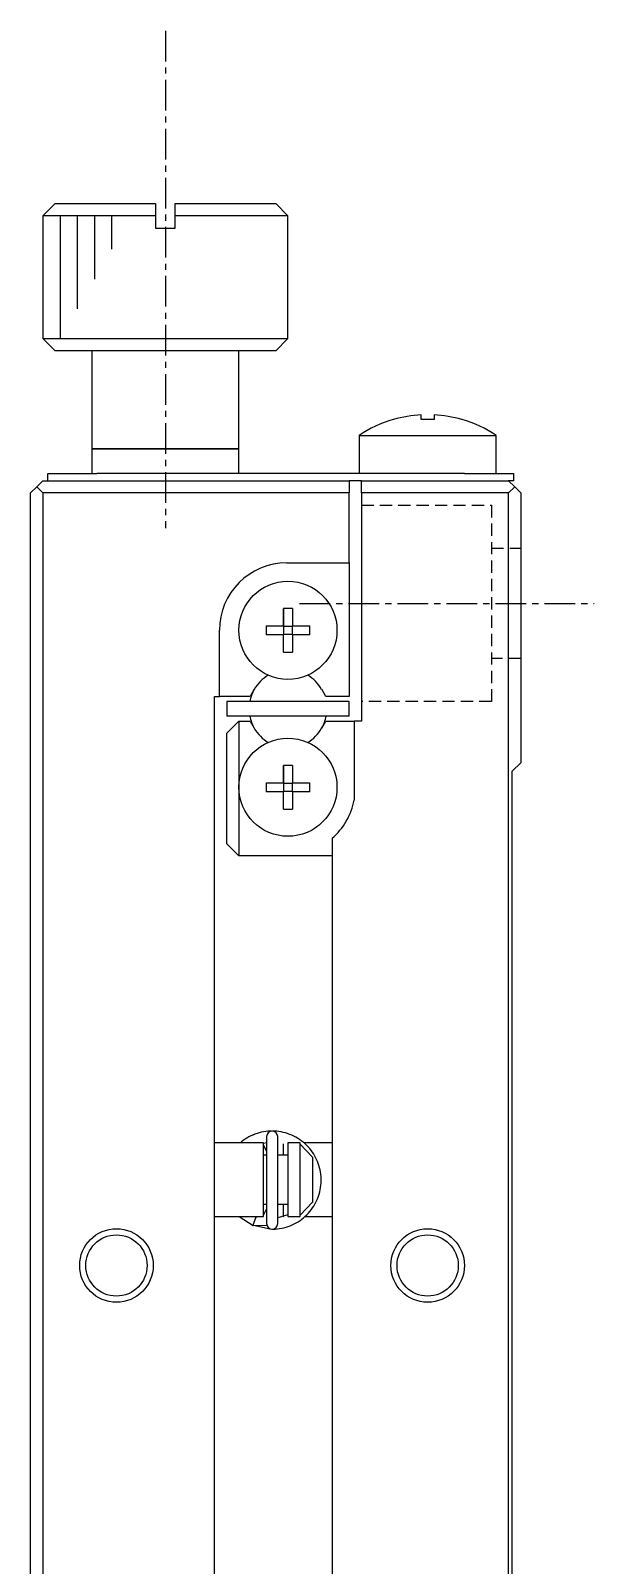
# Model space of a CAD drawing. Extents: x 587 to 873, y 180 to 423.
# Drawn here: x 850.2 to 873.2, y 360.7 to 423.3 of the extents above; entities that cross this region are included whole.
import ezdxf

# ---------------------------------------------------------------- set-up
doc = ezdxf.new("R2010")
doc.units = 0
doc.linetypes.add('CENTER', pattern=[2, 1.25, -0.25, 0.25, -0.25])
doc.linetypes.add('DASHED', pattern=[0.75, 0.5, -0.25])
doc.layers.get('0').update_dxf_attribs({"linetype": 'CONTINUOUS'})
doc.layers.add('CENTER', color=1, linetype='CENTER')

msp = doc.modelspace()

# ---------------------------------------------------------------- linework, layer by layer
at = {"color": 7, "linetype": 'CONTINUOUS'}
for p, q in [((851.21, 416.259), (850.71, 415.759)), ((851.21, 416.259), (855.31, 416.259)), ((855.31, 416.259), (855.31, 415.759)), ((856.11, 415.759), (856.11, 416.259)), ((856.11, 416.259), (860.21, 416.259)), ((860.71, 415.759), (860.21, 416.259)), ((850.71, 415.759), (850.71, 410.759)), ((855.31, 415.759), (850.71, 415.759)), ((855.31, 415.759), (855.31, 415.259)), ((856.11, 415.259), (856.11, 415.759)), ((860.71, 415.759), (856.11, 415.759)), ((860.71, 410.759), (860.71, 415.759)), ((855.31, 415.259), (856.11, 415.259)), ((850.71, 410.759), (851.21, 410.259)), ((850.71, 410.759), (855.71, 410.759)), ((855.71, 410.759), (860.71, 410.759)), ((860.21, 410.259), (860.71, 410.759)), ((855.71, 410.259), (851.21, 410.259)), ((852.71, 410.259), (852.71, 406.259)), ((860.21, 410.259), (855.71, 410.259)), ((858.71, 406.259), (858.71, 410.259)), ((865.011, 407.452), (865.008, 407.458)), ((866.15, 407.452), (866.15, 407.646)), ((866.67, 407.646), (866.67, 407.452)), ((867.813, 407.458), (867.81, 407.452)), ((863.61, 406.802), (863.61, 405.259)), ((863.61, 406.802), (869.21, 406.802)), ((869.21, 405.259), (869.21, 406.802)), ((852.71, 406.259), (852.71, 405.259)), ((855.71, 406.259), (852.71, 406.259)), ((852.71, 406.259), (855.71, 406.259)), ((858.71, 406.259), (855.71, 406.259)), ((855.71, 406.259), (858.71, 406.259)), ((858.71, 405.259), (858.71, 406.259)), ((850.46, 404.709), (850.71, 404.959)), ((850.71, 404.959), (863.21, 404.959)), ((850.91, 405.259), (852.91, 405.259)), ((850.91, 404.959), (850.91, 405.259)), ((865.16, 405.259), (852.91, 405.259)), ((863.21, 404.959), (863.21, 404.459)), ((863.71, 404.959), (863.21, 404.959)), ((863.71, 404.459), (863.71, 404.959)), ((863.71, 404.959), (869.71, 404.959)), ((867.66, 405.259), (865.16, 405.259)), ((867.91, 405.259), (867.66, 405.259)), ((867.91, 405.259), (869.91, 405.259)), ((869.96, 404.709), (869.71, 404.959)), ((869.91, 404.959), (869.71, 404.959)), ((869.91, 405.259), (869.91, 404.959)), ((850.21, 404.459), (850.46, 404.709)), ((850.21, 325.459), (850.21, 404.459)), ((850.71, 404.459), (850.46, 404.709)), ((863.21, 404.459), (850.71, 404.459)), ((850.71, 404.459), (850.71, 325.459)), ((863.21, 401.609), (863.21, 404.459)), ((869.71, 404.459), (863.71, 404.459)), ((863.71, 404.459), (863.71, 395.159)), ((869.96, 404.709), (869.71, 404.459)), ((869.71, 325.459), (869.71, 404.459)), ((870.21, 404.459), (869.96, 404.709)), ((870.21, 404.459), (870.21, 393.459)), ((860.66, 401.609), (863.21, 401.609)), ((863.21, 401.609), (863.21, 396.159)), ((860.53, 399.745), (860.53, 399.039)), ((860.53, 399.039), (860.53, 399.745)), ((860.89, 399.745), (860.89, 399.039)), ((857.91, 396.159), (857.91, 398.859)), ((859.824, 399.039), (860.53, 399.039)), ((860.53, 398.679), (859.824, 398.679)), ((860.541, 399.029), (860.53, 399.039)), ((860.541, 398.689), (860.53, 398.679)), ((860.53, 397.973), (860.53, 398.679)), ((860.53, 397.973), (860.53, 398.679)), ((860.541, 398.689), (860.541, 399.029)), ((860.541, 399.029), (860.88, 399.029)), ((860.88, 398.689), (860.541, 398.689)), ((860.88, 399.029), (860.89, 399.039)), ((860.88, 399.029), (860.88, 398.689)), ((860.88, 398.689), (860.89, 398.679)), ((860.89, 399.039), (861.597, 399.039)), ((861.597, 398.679), (860.89, 398.679)), ((860.89, 398.679), (860.89, 397.973)), ((857.71, 333.759), (857.71, 396.159)), ((857.71, 396.159), (857.91, 396.159)), ((859.166, 396.159), (857.91, 396.159)), ((859.336, 396.453), (859.166, 396.159)), ((862.255, 396.159), (862.085, 396.453)), ((863.21, 396.159), (862.255, 396.159)), ((858.21, 395.959), (858.21, 395.359)), ((859.152, 395.959), (858.21, 395.959)), ((863.21, 395.959), (858.21, 395.959)), ((859.152, 395.959), (859.06, 395.959)), ((859.152, 395.959), (859.06, 395.959)), ((859.152, 395.959), (859.06, 395.959)), ((859.152, 395.959), (859.06, 395.959)), ((859.152, 395.959), (859.06, 395.959)), ((859.152, 395.959), (859.06, 395.959)), ((859.152, 395.959), (859.06, 395.959)), ((859.152, 395.959), (859.06, 395.959)), ((859.152, 395.959), (859.06, 395.959)), ((859.152, 395.959), (859.06, 395.959)), ((859.152, 395.959), (859.06, 395.959)), ((859.152, 395.959), (859.06, 395.959)), ((859.152, 395.959), (859.06, 395.959)), ((859.152, 395.959), (859.06, 395.959)), ((859.152, 395.959), (859.06, 395.959)), ((862.36, 395.959), (859.06, 395.959)), ((859.152, 395.959), (859.06, 395.959)), ((859.152, 395.959), (859.06, 395.959)), ((859.152, 395.959), (859.06, 395.959)), ((859.152, 395.959), (859.06, 395.959)), ((859.152, 395.959), (859.06, 395.959)), ((859.152, 395.959), (859.06, 395.959)), ((859.152, 395.959), (859.06, 395.959)), ((859.152, 395.959), (859.06, 395.959)), ((859.152, 395.959), (859.06, 395.959)), ((859.152, 395.959), (859.06, 395.959)), ((859.152, 395.959), (859.06, 395.959)), ((859.152, 395.959), (859.06, 395.959)), ((859.152, 395.959), (859.06, 395.959)), ((859.152, 395.959), (859.06, 395.959)), ((859.152, 395.959), (859.06, 395.959)), ((859.152, 395.959), (859.06, 395.959)), ((862.36, 395.959), (862.269, 395.959)), ((862.36, 395.959), (862.269, 395.959)), ((862.36, 395.959), (862.269, 395.959)), ((862.36, 395.959), (862.269, 395.959)), ((862.36, 395.959), (862.269, 395.959)), ((862.36, 395.959), (862.269, 395.959)), ((862.36, 395.959), (862.269, 395.959)), ((862.36, 395.959), (862.269, 395.959)), ((862.36, 395.959), (862.269, 395.959)), ((862.36, 395.959), (862.269, 395.959)), ((862.36, 395.959), (862.269, 395.959)), ((862.36, 395.959), (862.269, 395.959)), ((862.36, 395.959), (862.269, 395.959)), ((863.21, 395.959), (862.269, 395.959)), ((862.36, 395.959), (862.269, 395.959)), ((862.36, 395.959), (862.269, 395.959)), ((862.36, 395.959), (862.269, 395.959)), ((862.36, 395.959), (862.269, 395.959)), ((862.36, 395.959), (862.269, 395.959)), ((862.36, 395.959), (862.269, 395.959)), ((862.36, 395.959), (862.269, 395.959)), ((862.36, 395.959), (862.269, 395.959)), ((862.36, 395.959), (862.269, 395.959)), ((862.36, 395.959), (862.269, 395.959)), ((862.36, 395.959), (862.269, 395.959)), ((862.36, 395.959), (862.269, 395.959)), ((862.36, 395.959), (862.269, 395.959)), ((863.21, 395.359), (863.21, 395.959)), ((863.21, 395.359), (858.21, 395.359)), ((858.21, 394.659), (858.71, 395.159)), ((858.71, 395.159), (859.166, 395.159)), ((858.71, 395.159), (858.71, 392.459)), ((859.166, 395.159), (859.336, 394.865)), ((862.085, 394.865), (862.255, 395.159)), ((862.255, 395.159), (863.41, 395.159)), ((863.41, 395.159), (863.41, 391.937)), ((863.71, 395.159), (863.41, 395.159)), ((858.21, 390.159), (858.21, 394.659)), ((860.53, 393.345), (860.53, 392.639)), ((860.53, 392.639), (860.53, 393.345)), ((860.89, 393.345), (860.89, 392.639)), ((869.86, 393.109), (870.21, 393.459)), ((869.86, 336.809), (869.86, 393.109)), ((858.71, 392.459), (858.71, 389.659)), ((859.824, 392.639), (860.53, 392.639)), ((860.541, 392.629), (860.53, 392.639)), ((860.541, 392.289), (860.541, 392.629)), ((860.541, 392.629), (860.88, 392.629)), ((860.88, 392.629), (860.89, 392.639)), ((860.88, 392.629), (860.88, 392.289)), ((860.89, 392.639), (861.597, 392.639)), ((860.53, 392.279), (859.824, 392.279)), ((860.541, 392.289), (860.53, 392.279)), ((860.53, 391.573), (860.53, 392.279)), ((860.53, 391.573), (860.53, 392.279)), ((860.88, 392.289), (860.541, 392.289)), ((860.88, 392.289), (860.89, 392.279)), ((861.597, 392.279), (860.89, 392.279)), ((860.89, 392.279), (860.89, 391.573)), ((858.71, 389.659), (858.21, 390.159)), ((862.51, 390.38), (862.51, 339.538)), ((862.51, 389.659), (858.71, 389.659)), ((859.71, 377.959), (857.71, 377.959)), ((859.293, 378.284), (859.263, 378.271)), ((859.34, 378.303), (859.293, 378.285)), ((859.297, 378.285), (859.295, 378.285)), ((859.295, 378.285), (859.295, 378.284)), ((859.342, 378.303), (859.34, 378.303)), ((859.343, 378.304), (859.342, 378.303)), ((859.345, 378.304), (859.343, 378.304)), ((859.346, 378.304), (859.345, 378.304)), ((859.347, 378.305), (859.346, 378.304)), ((859.348, 378.305), (859.347, 378.305)), ((859.351, 378.306), (859.348, 378.305)), ((859.352, 378.306), (859.351, 378.306)), ((859.71, 377.95), (859.84, 377.974)), ((859.71, 374.959), (859.71, 377.959)), ((859.84, 378.215), (859.84, 374.665)), ((860.29, 374.665), (860.29, 378.215)), ((861.21, 377.959), (860.71, 377.959)), ((860.71, 377.959), (860.71, 374.959)), ((861.21, 377.905), (861.21, 377.959)), ((862.51, 377.959), (861.364, 377.959)), ((859.71, 377.85), (859.84, 377.615)), ((859.84, 377.459), (859.71, 377.459)), ((860.71, 377.459), (860.29, 377.459)), ((860.51, 377.925), (860.51, 377.459)), ((861.21, 377.905), (861.71, 377.376)), ((861.21, 375.013), (861.21, 377.905)), ((861.71, 377.376), (861.71, 375.543)), ((859.71, 375.459), (859.84, 375.459)), ((860.29, 375.459), (860.71, 375.459)), ((860.51, 375.459), (860.51, 374.959)), ((861.71, 375.543), (861.21, 375.013)), ((857.71, 374.959), (859.71, 374.959)), ((858.722, 374.959), (859.294, 374.596)), ((859.285, 374.599), (859.413, 374.959)), ((859.84, 375.264), (859.71, 375.03)), ((860.71, 375.03), (860.29, 374.905)), ((860.51, 374.959), (860.525, 374.959)), ((860.71, 374.959), (861.21, 374.959)), ((861.21, 374.959), (861.21, 375.013)), ((861.408, 374.959), (862.51, 374.959)), ((859.251, 374.614), (860.036, 374.441)), ((859.293, 374.595), (859.851, 374.597))]:
    msp.add_line(p, q, dxfattribs=at)
at = {"color": 3, "linetype": 'CONTINUOUS'}
for p, q in [((851.41, 415.759), (851.41, 410.759)), ((852.11, 415.759), (852.11, 411.972)), ((852.81, 415.759), (852.81, 413.184)), ((853.51, 415.759), (853.51, 414.396))]:
    msp.add_line(p, q, dxfattribs=at)
at = {"color": 3, "linetype": 'DASHED'}
for p, q in [((863.71, 403.959), (869.01, 403.959)), ((869.01, 403.959), (869.01, 395.959)), ((869.01, 402.209), (870.21, 402.209)), ((870.21, 397.709), (869.01, 397.709)), ((869.01, 395.959), (863.71, 395.959))]:
    msp.add_line(p, q, dxfattribs=at)
at = {"color": 7, "linetype": 'CONTINUOUS'}
for points in [[(860.036, 378.438), (859.98, 378.437), (859.89, 378.431), (859.8, 378.421), (859.711, 378.407), (859.622, 378.389), (859.535, 378.367), (859.448, 378.341), (859.363, 378.311), (859.279, 378.277), (859.197, 378.24), (859.116, 378.199), (859.037, 378.154), (858.961, 378.106), (858.887, 378.054), (858.815, 377.999), (858.766, 377.959)], [(860.091, 374.441), (860.098, 374.441), (860.189, 374.445), (860.279, 374.452), (860.368, 374.464), (860.457, 374.48), (860.546, 374.5), (860.633, 374.523), (860.719, 374.551), (860.804, 374.583), (860.887, 374.618), (860.969, 374.657), (861.048, 374.7), (861.126, 374.746), (861.202, 374.795), (861.275, 374.849), (861.346, 374.905), (861.414, 374.964), (861.479, 375.027), (861.541, 375.093), (861.601, 375.161), (861.657, 375.232), (861.71, 375.305), (861.76, 375.38), (861.806, 375.458), (861.849, 375.538), (861.888, 375.619), (861.923, 375.702), (861.954, 375.787), (861.982, 375.873), (862.005, 375.961), (862.025, 376.049), (862.041, 376.138), (862.052, 376.228), (862.06, 376.318), (862.063, 376.408), (862.063, 376.499), (862.058, 376.589), (862.05, 376.679), (862.037, 376.768), (862.02, 376.857), (861.999, 376.945), (861.974, 377.032), (861.945, 377.118), (861.912, 377.202), (861.876, 377.285), (861.836, 377.366), (861.792, 377.445), (861.745, 377.522), (861.695, 377.597), (861.641, 377.67), (861.583, 377.74), (861.523, 377.807), (861.459, 377.872), (861.393, 377.933), (861.324, 377.992), (861.253, 378.047), (861.179, 378.099), (861.103, 378.148), (861.024, 378.193), (860.944, 378.235), (860.862, 378.273), (860.778, 378.307), (860.693, 378.337), (860.607, 378.364), (860.519, 378.386), (860.431, 378.405), (860.341, 378.419), (860.251, 378.43), (860.161, 378.436), (860.093, 378.438)]]:
    msp.add_lwpolyline(points, dxfattribs=at)
for points in [[(866.67, 407.452, 0), (866.666, 407.452, 0), (866.662, 407.453, 0), (866.658, 407.453, 0), (866.654, 407.453, 0), (866.65, 407.453, 0), (866.646, 407.453, 0), (866.642, 407.454, 0), (866.638, 407.454, 0), (866.634, 407.454, 0), (866.63, 407.454, 0), (866.626, 407.454, 0), (866.622, 407.454, 0), (866.618, 407.455, 0), (866.614, 407.455, 0), (866.61, 407.455, 0), (866.605, 407.455, 0), (866.601, 407.455, 0), (866.597, 407.455, 0), (866.593, 407.455, 0), (866.589, 407.456, 0), (866.585, 407.456, 0), (866.581, 407.456, 0), (866.577, 407.456, 0), (866.573, 407.456, 0), (866.569, 407.456, 0), (866.565, 407.456, 0), (866.561, 407.456, 0), (866.557, 407.457, 0), (866.553, 407.457, 0), (866.549, 407.457, 0), (866.545, 407.457, 0), (866.54, 407.457, 0), (866.536, 407.457, 0), (866.532, 407.457, 0), (866.528, 407.457, 0), (866.524, 407.457, 0), (866.52, 407.457, 0), (866.516, 407.457, 0), (866.512, 407.458, 0), (866.508, 407.458, 0), (866.504, 407.458, 0), (866.5, 407.458, 0), (866.496, 407.458, 0), (866.492, 407.458, 0), (866.488, 407.458, 0), (866.484, 407.458, 0), (866.48, 407.458, 0), (866.475, 407.458, 0), (866.471, 407.458, 0), (866.467, 407.458, 0), (866.463, 407.458, 0), (866.459, 407.458, 0), (866.455, 407.458, 0), (866.451, 407.458, 0), (866.447, 407.458, 0), (866.443, 407.458, 0), (866.439, 407.458, 0), (866.435, 407.458, 0), (866.431, 407.458, 0), (866.427, 407.458, 0), (866.423, 407.458, 0), (866.419, 407.458, 0), (866.414, 407.458, 0), (866.41, 407.458, 0), (866.406, 407.458, 0), (866.402, 407.458, 0), (866.398, 407.458, 0), (866.394, 407.458, 0), (866.39, 407.458, 0), (866.386, 407.458, 0), (866.382, 407.458, 0), (866.378, 407.458, 0), (866.374, 407.458, 0), (866.37, 407.458, 0), (866.366, 407.458, 0), (866.362, 407.458, 0), (866.358, 407.458, 0), (866.354, 407.458, 0), (866.349, 407.458, 0), (866.345, 407.458, 0), (866.341, 407.458, 0), (866.337, 407.458, 0), (866.333, 407.458, 0), (866.329, 407.458, 0), (866.325, 407.458, 0), (866.321, 407.458, 0), (866.317, 407.458, 0), (866.313, 407.458, 0), (866.309, 407.458, 0), (866.305, 407.457, 0), (866.301, 407.457, 0), (866.297, 407.457, 0), (866.293, 407.457, 0), (866.289, 407.457, 0), (866.284, 407.457, 0), (866.28, 407.457, 0), (866.276, 407.457, 0), (866.272, 407.457, 0), (866.268, 407.457, 0), (866.264, 407.457, 0), (866.26, 407.456, 0), (866.256, 407.456, 0), (866.252, 407.456, 0), (866.248, 407.456, 0), (866.244, 407.456, 0), (866.24, 407.456, 0), (866.236, 407.456, 0), (866.232, 407.456, 0), (866.228, 407.455, 0), (866.224, 407.455, 0), (866.219, 407.455, 0), (866.215, 407.455, 0), (866.211, 407.455, 0), (866.207, 407.455, 0), (866.203, 407.455, 0), (866.199, 407.454, 0), (866.195, 407.454, 0), (866.191, 407.454, 0), (866.187, 407.454, 0), (866.183, 407.454, 0), (866.179, 407.454, 0), (866.175, 407.453, 0), (866.171, 407.453, 0), (866.167, 407.453, 0), (866.163, 407.453, 0), (866.159, 407.453, 0), (866.154, 407.452, 0), (866.15, 407.452, 0)], [(860.89, 399.745, 0), (860.888, 399.746, 0), (860.885, 399.746, 0), (860.882, 399.746, 0), (860.879, 399.746, 0), (860.876, 399.746, 0), (860.874, 399.746, 0), (860.871, 399.746, 0), (860.868, 399.746, 0), (860.865, 399.746, 0), (860.862, 399.746, 0), (860.86, 399.746, 0), (860.857, 399.746, 0), (860.854, 399.746, 0), (860.851, 399.746, 0), (860.848, 399.746, 0), (860.845, 399.746, 0), (860.843, 399.746, 0), (860.84, 399.747, 0), (860.837, 399.747, 0), (860.834, 399.747, 0), (860.831, 399.747, 0), (860.829, 399.747, 0), (860.826, 399.747, 0), (860.823, 399.747, 0), (860.82, 399.747, 0), (860.817, 399.747, 0), (860.815, 399.747, 0), (860.812, 399.747, 0), (860.809, 399.747, 0), (860.806, 399.747, 0), (860.803, 399.747, 0), (860.8, 399.747, 0), (860.798, 399.747, 0), (860.795, 399.747, 0), (860.792, 399.747, 0), (860.789, 399.747, 0), (860.786, 399.747, 0), (860.784, 399.747, 0), (860.781, 399.747, 0), (860.778, 399.747, 0), (860.775, 399.747, 0), (860.772, 399.747, 0), (860.77, 399.747, 0), (860.767, 399.747, 0), (860.764, 399.747, 0), (860.761, 399.748, 0), (860.758, 399.748, 0), (860.755, 399.748, 0), (860.753, 399.748, 0), (860.75, 399.748, 0), (860.747, 399.748, 0), (860.744, 399.748, 0), (860.741, 399.748, 0), (860.739, 399.748, 0), (860.736, 399.748, 0), (860.733, 399.748, 0), (860.73, 399.748, 0), (860.727, 399.748, 0), (860.724, 399.748, 0), (860.722, 399.748, 0), (860.719, 399.748, 0), (860.716, 399.748, 0), (860.713, 399.748, 0), (860.71, 399.748, 0), (860.708, 399.748, 0), (860.705, 399.748, 0), (860.702, 399.748, 0), (860.699, 399.748, 0), (860.696, 399.748, 0), (860.694, 399.748, 0), (860.691, 399.748, 0), (860.688, 399.748, 0), (860.685, 399.748, 0), (860.682, 399.748, 0), (860.679, 399.748, 0), (860.677, 399.748, 0), (860.674, 399.748, 0), (860.671, 399.748, 0), (860.668, 399.748, 0), (860.665, 399.748, 0), (860.663, 399.748, 0), (860.66, 399.748, 0), (860.657, 399.747, 0), (860.654, 399.747, 0), (860.651, 399.747, 0), (860.649, 399.747, 0), (860.646, 399.747, 0), (860.643, 399.747, 0), (860.64, 399.747, 0), (860.637, 399.747, 0), (860.634, 399.747, 0), (860.632, 399.747, 0), (860.629, 399.747, 0), (860.626, 399.747, 0), (860.623, 399.747, 0), (860.62, 399.747, 0), (860.618, 399.747, 0), (860.615, 399.747, 0), (860.612, 399.747, 0), (860.609, 399.747, 0), (860.606, 399.747, 0), (860.604, 399.747, 0), (860.601, 399.747, 0), (860.598, 399.747, 0), (860.595, 399.747, 0), (860.592, 399.747, 0), (860.589, 399.747, 0), (860.587, 399.747, 0), (860.584, 399.747, 0), (860.581, 399.747, 0), (860.578, 399.746, 0), (860.575, 399.746, 0), (860.573, 399.746, 0), (860.57, 399.746, 0), (860.567, 399.746, 0), (860.564, 399.746, 0), (860.561, 399.746, 0), (860.559, 399.746, 0), (860.556, 399.746, 0), (860.553, 399.746, 0), (860.55, 399.746, 0), (860.547, 399.746, 0), (860.544, 399.746, 0), (860.542, 399.746, 0), (860.539, 399.746, 0), (860.536, 399.746, 0), (860.533, 399.746, 0), (860.53, 399.745, 0)], [(859.824, 399.039, 0), (859.824, 399.036, 0), (859.824, 399.033, 0), (859.824, 399.031, 0), (859.824, 399.028, 0), (859.824, 399.025, 0), (859.824, 399.022, 0), (859.824, 399.019, 0), (859.824, 399.017, 0), (859.823, 399.014, 0), (859.823, 399.011, 0), (859.823, 399.008, 0), (859.823, 399.005, 0), (859.823, 399.003, 0), (859.823, 399, 0), (859.823, 398.997, 0), (859.823, 398.994, 0), (859.823, 398.991, 0), (859.823, 398.988, 0), (859.823, 398.986, 0), (859.823, 398.983, 0), (859.823, 398.98, 0), (859.823, 398.977, 0), (859.823, 398.974, 0), (859.823, 398.972, 0), (859.823, 398.969, 0), (859.823, 398.966, 0), (859.823, 398.963, 0), (859.823, 398.96, 0), (859.822, 398.958, 0), (859.822, 398.955, 0), (859.822, 398.952, 0), (859.822, 398.949, 0), (859.822, 398.946, 0), (859.822, 398.943, 0), (859.822, 398.941, 0), (859.822, 398.938, 0), (859.822, 398.935, 0), (859.822, 398.932, 0), (859.822, 398.929, 0), (859.822, 398.927, 0), (859.822, 398.924, 0), (859.822, 398.921, 0), (859.822, 398.918, 0), (859.822, 398.915, 0), (859.822, 398.913, 0), (859.822, 398.91, 0), (859.822, 398.907, 0), (859.822, 398.904, 0), (859.822, 398.901, 0), (859.822, 398.898, 0), (859.822, 398.896, 0), (859.822, 398.893, 0), (859.822, 398.89, 0), (859.822, 398.887, 0), (859.822, 398.884, 0), (859.822, 398.882, 0), (859.822, 398.879, 0), (859.822, 398.876, 0), (859.822, 398.873, 0), (859.822, 398.87, 0), (859.822, 398.868, 0), (859.822, 398.865, 0), (859.822, 398.862, 0), (859.822, 398.859, 0), (859.822, 398.856, 0), (859.822, 398.853, 0), (859.822, 398.851, 0), (859.822, 398.848, 0), (859.822, 398.845, 0), (859.822, 398.842, 0), (859.822, 398.839, 0), (859.822, 398.837, 0), (859.822, 398.834, 0), (859.822, 398.831, 0), (859.822, 398.828, 0), (859.822, 398.825, 0), (859.822, 398.822, 0), (859.822, 398.82, 0), (859.822, 398.817, 0), (859.822, 398.814, 0), (859.822, 398.811, 0), (859.822, 398.808, 0), (859.822, 398.806, 0), (859.822, 398.803, 0), (859.822, 398.8, 0), (859.822, 398.797, 0), (859.822, 398.794, 0), (859.822, 398.792, 0), (859.822, 398.789, 0), (859.822, 398.786, 0), (859.822, 398.783, 0), (859.822, 398.78, 0), (859.822, 398.777, 0), (859.822, 398.775, 0), (859.822, 398.772, 0), (859.822, 398.769, 0), (859.822, 398.766, 0), (859.822, 398.763, 0), (859.822, 398.761, 0), (859.823, 398.758, 0), (859.823, 398.755, 0), (859.823, 398.752, 0), (859.823, 398.749, 0), (859.823, 398.747, 0), (859.823, 398.744, 0), (859.823, 398.741, 0), (859.823, 398.738, 0), (859.823, 398.735, 0), (859.823, 398.732, 0), (859.823, 398.73, 0), (859.823, 398.727, 0), (859.823, 398.724, 0), (859.823, 398.721, 0), (859.823, 398.718, 0), (859.823, 398.716, 0), (859.823, 398.713, 0), (859.823, 398.71, 0), (859.823, 398.707, 0), (859.823, 398.704, 0), (859.824, 398.702, 0), (859.824, 398.699, 0), (859.824, 398.696, 0), (859.824, 398.693, 0), (859.824, 398.69, 0), (859.824, 398.688, 0), (859.824, 398.685, 0), (859.824, 398.682, 0), (859.824, 398.679, 0)], [(861.597, 398.679, 0), (861.597, 398.682, 0), (861.597, 398.685, 0), (861.597, 398.688, 0), (861.597, 398.69, 0), (861.597, 398.693, 0), (861.597, 398.696, 0), (861.597, 398.699, 0), (861.597, 398.702, 0), (861.597, 398.704, 0), (861.597, 398.707, 0), (861.597, 398.71, 0), (861.598, 398.713, 0), (861.598, 398.716, 0), (861.598, 398.718, 0), (861.598, 398.721, 0), (861.598, 398.724, 0), (861.598, 398.727, 0), (861.598, 398.73, 0), (861.598, 398.732, 0), (861.598, 398.735, 0), (861.598, 398.738, 0), (861.598, 398.741, 0), (861.598, 398.744, 0), (861.598, 398.747, 0), (861.598, 398.749, 0), (861.598, 398.752, 0), (861.598, 398.755, 0), (861.598, 398.758, 0), (861.598, 398.761, 0), (861.598, 398.763, 0), (861.598, 398.766, 0), (861.598, 398.769, 0), (861.599, 398.772, 0), (861.599, 398.775, 0), (861.599, 398.777, 0), (861.599, 398.78, 0), (861.599, 398.783, 0), (861.599, 398.786, 0), (861.599, 398.789, 0), (861.599, 398.792, 0), (861.599, 398.794, 0), (861.599, 398.797, 0), (861.599, 398.8, 0), (861.599, 398.803, 0), (861.599, 398.806, 0), (861.599, 398.808, 0), (861.599, 398.811, 0), (861.599, 398.814, 0), (861.599, 398.817, 0), (861.599, 398.82, 0), (861.599, 398.822, 0), (861.599, 398.825, 0), (861.599, 398.828, 0), (861.599, 398.831, 0), (861.599, 398.834, 0), (861.599, 398.837, 0), (861.599, 398.839, 0), (861.599, 398.842, 0), (861.599, 398.845, 0), (861.599, 398.848, 0), (861.599, 398.851, 0), (861.599, 398.853, 0), (861.599, 398.856, 0), (861.599, 398.859, 0), (861.599, 398.862, 0), (861.599, 398.865, 0), (861.599, 398.868, 0), (861.599, 398.87, 0), (861.599, 398.873, 0), (861.599, 398.876, 0), (861.599, 398.879, 0), (861.599, 398.882, 0), (861.599, 398.884, 0), (861.599, 398.887, 0), (861.599, 398.89, 0), (861.599, 398.893, 0), (861.599, 398.896, 0), (861.599, 398.898, 0), (861.599, 398.901, 0), (861.599, 398.904, 0), (861.599, 398.907, 0), (861.599, 398.91, 0), (861.599, 398.913, 0), (861.599, 398.915, 0), (861.599, 398.918, 0), (861.599, 398.921, 0), (861.599, 398.924, 0), (861.599, 398.927, 0), (861.599, 398.929, 0), (861.599, 398.932, 0), (861.599, 398.935, 0), (861.599, 398.938, 0), (861.599, 398.941, 0), (861.599, 398.943, 0), (861.599, 398.946, 0), (861.598, 398.949, 0), (861.598, 398.952, 0), (861.598, 398.955, 0), (861.598, 398.958, 0), (861.598, 398.96, 0), (861.598, 398.963, 0), (861.598, 398.966, 0), (861.598, 398.969, 0), (861.598, 398.972, 0), (861.598, 398.974, 0), (861.598, 398.977, 0), (861.598, 398.98, 0), (861.598, 398.983, 0), (861.598, 398.986, 0), (861.598, 398.988, 0), (861.598, 398.991, 0), (861.598, 398.994, 0), (861.598, 398.997, 0), (861.598, 399, 0), (861.598, 399.003, 0), (861.598, 399.005, 0), (861.597, 399.008, 0), (861.597, 399.011, 0), (861.597, 399.014, 0), (861.597, 399.017, 0), (861.597, 399.019, 0), (861.597, 399.022, 0), (861.597, 399.025, 0), (861.597, 399.028, 0), (861.597, 399.031, 0), (861.597, 399.033, 0), (861.597, 399.036, 0), (861.597, 399.039, 0)], [(860.53, 397.973, 0), (860.533, 397.973, 0), (860.536, 397.973, 0), (860.539, 397.973, 0), (860.542, 397.972, 0), (860.544, 397.972, 0), (860.547, 397.972, 0), (860.55, 397.972, 0), (860.553, 397.972, 0), (860.556, 397.972, 0), (860.559, 397.972, 0), (860.561, 397.972, 0), (860.564, 397.972, 0), (860.567, 397.972, 0), (860.57, 397.972, 0), (860.573, 397.972, 0), (860.575, 397.972, 0), (860.578, 397.972, 0), (860.581, 397.972, 0), (860.584, 397.972, 0), (860.587, 397.972, 0), (860.589, 397.971, 0), (860.592, 397.971, 0), (860.595, 397.971, 0), (860.598, 397.971, 0), (860.601, 397.971, 0), (860.604, 397.971, 0), (860.606, 397.971, 0), (860.609, 397.971, 0), (860.612, 397.971, 0), (860.615, 397.971, 0), (860.618, 397.971, 0), (860.62, 397.971, 0), (860.623, 397.971, 0), (860.626, 397.971, 0), (860.629, 397.971, 0), (860.632, 397.971, 0), (860.634, 397.971, 0), (860.637, 397.971, 0), (860.64, 397.971, 0), (860.643, 397.971, 0), (860.646, 397.971, 0), (860.649, 397.971, 0), (860.651, 397.971, 0), (860.654, 397.971, 0), (860.657, 397.971, 0), (860.66, 397.971, 0), (860.663, 397.971, 0), (860.665, 397.971, 0), (860.668, 397.971, 0), (860.671, 397.971, 0), (860.674, 397.971, 0), (860.677, 397.971, 0), (860.679, 397.971, 0), (860.682, 397.971, 0), (860.685, 397.971, 0), (860.688, 397.971, 0), (860.691, 397.97, 0), (860.694, 397.97, 0), (860.696, 397.97, 0), (860.699, 397.97, 0), (860.702, 397.97, 0), (860.705, 397.97, 0), (860.708, 397.97, 0), (860.71, 397.97, 0), (860.713, 397.97, 0), (860.716, 397.97, 0), (860.719, 397.97, 0), (860.722, 397.97, 0), (860.724, 397.97, 0), (860.727, 397.97, 0), (860.73, 397.97, 0), (860.733, 397.971, 0), (860.736, 397.971, 0), (860.739, 397.971, 0), (860.741, 397.971, 0), (860.744, 397.971, 0), (860.747, 397.971, 0), (860.75, 397.971, 0), (860.753, 397.971, 0), (860.755, 397.971, 0), (860.758, 397.971, 0), (860.761, 397.971, 0), (860.764, 397.971, 0), (860.767, 397.971, 0), (860.77, 397.971, 0), (860.772, 397.971, 0), (860.775, 397.971, 0), (860.778, 397.971, 0), (860.781, 397.971, 0), (860.784, 397.971, 0), (860.786, 397.971, 0), (860.789, 397.971, 0), (860.792, 397.971, 0), (860.795, 397.971, 0), (860.798, 397.971, 0), (860.8, 397.971, 0), (860.803, 397.971, 0), (860.806, 397.971, 0), (860.809, 397.971, 0), (860.812, 397.971, 0), (860.815, 397.971, 0), (860.817, 397.971, 0), (860.82, 397.971, 0), (860.823, 397.971, 0), (860.826, 397.971, 0), (860.829, 397.971, 0), (860.831, 397.971, 0), (860.834, 397.972, 0), (860.837, 397.972, 0), (860.84, 397.972, 0), (860.843, 397.972, 0), (860.845, 397.972, 0), (860.848, 397.972, 0), (860.851, 397.972, 0), (860.854, 397.972, 0), (860.857, 397.972, 0), (860.86, 397.972, 0), (860.862, 397.972, 0), (860.865, 397.972, 0), (860.868, 397.972, 0), (860.871, 397.972, 0), (860.874, 397.972, 0), (860.876, 397.972, 0), (860.879, 397.972, 0), (860.882, 397.973, 0), (860.885, 397.973, 0), (860.888, 397.973, 0), (860.89, 397.973, 0)], [(860.89, 393.345, 0), (860.888, 393.346, 0), (860.885, 393.346, 0), (860.882, 393.346, 0), (860.879, 393.346, 0), (860.876, 393.346, 0), (860.874, 393.346, 0), (860.871, 393.346, 0), (860.868, 393.346, 0), (860.865, 393.346, 0), (860.862, 393.346, 0), (860.86, 393.346, 0), (860.857, 393.346, 0), (860.854, 393.346, 0), (860.851, 393.346, 0), (860.848, 393.346, 0), (860.845, 393.346, 0), (860.843, 393.346, 0), (860.84, 393.347, 0), (860.837, 393.347, 0), (860.834, 393.347, 0), (860.831, 393.347, 0), (860.829, 393.347, 0), (860.826, 393.347, 0), (860.823, 393.347, 0), (860.82, 393.347, 0), (860.817, 393.347, 0), (860.815, 393.347, 0), (860.812, 393.347, 0), (860.809, 393.347, 0), (860.806, 393.347, 0), (860.803, 393.347, 0), (860.8, 393.347, 0), (860.798, 393.347, 0), (860.795, 393.347, 0), (860.792, 393.347, 0), (860.789, 393.347, 0), (860.786, 393.347, 0), (860.784, 393.347, 0), (860.781, 393.347, 0), (860.778, 393.347, 0), (860.775, 393.347, 0), (860.772, 393.347, 0), (860.77, 393.347, 0), (860.767, 393.347, 0), (860.764, 393.347, 0), (860.761, 393.348, 0), (860.758, 393.348, 0), (860.755, 393.348, 0), (860.753, 393.348, 0), (860.75, 393.348, 0), (860.747, 393.348, 0), (860.744, 393.348, 0), (860.741, 393.348, 0), (860.739, 393.348, 0), (860.736, 393.348, 0), (860.733, 393.348, 0), (860.73, 393.348, 0), (860.727, 393.348, 0), (860.724, 393.348, 0), (860.722, 393.348, 0), (860.719, 393.348, 0), (860.716, 393.348, 0), (860.713, 393.348, 0), (860.71, 393.348, 0), (860.708, 393.348, 0), (860.705, 393.348, 0), (860.702, 393.348, 0), (860.699, 393.348, 0), (860.696, 393.348, 0), (860.694, 393.348, 0), (860.691, 393.348, 0), (860.688, 393.348, 0), (860.685, 393.348, 0), (860.682, 393.348, 0), (860.679, 393.348, 0), (860.677, 393.348, 0), (860.674, 393.348, 0), (860.671, 393.348, 0), (860.668, 393.348, 0), (860.665, 393.348, 0), (860.663, 393.348, 0), (860.66, 393.348, 0), (860.657, 393.347, 0), (860.654, 393.347, 0), (860.651, 393.347, 0), (860.649, 393.347, 0), (860.646, 393.347, 0), (860.643, 393.347, 0), (860.64, 393.347, 0), (860.637, 393.347, 0), (860.634, 393.347, 0), (860.632, 393.347, 0), (860.629, 393.347, 0), (860.626, 393.347, 0), (860.623, 393.347, 0), (860.62, 393.347, 0), (860.618, 393.347, 0), (860.615, 393.347, 0), (860.612, 393.347, 0), (860.609, 393.347, 0), (860.606, 393.347, 0), (860.604, 393.347, 0), (860.601, 393.347, 0), (860.598, 393.347, 0), (860.595, 393.347, 0), (860.592, 393.347, 0), (860.589, 393.347, 0), (860.587, 393.347, 0), (860.584, 393.347, 0), (860.581, 393.347, 0), (860.578, 393.346, 0), (860.575, 393.346, 0), (860.573, 393.346, 0), (860.57, 393.346, 0), (860.567, 393.346, 0), (860.564, 393.346, 0), (860.561, 393.346, 0), (860.559, 393.346, 0), (860.556, 393.346, 0), (860.553, 393.346, 0), (860.55, 393.346, 0), (860.547, 393.346, 0), (860.544, 393.346, 0), (860.542, 393.346, 0), (860.539, 393.346, 0), (860.536, 393.346, 0), (860.533, 393.346, 0), (860.53, 393.345, 0)], [(859.824, 392.639, 0), (859.824, 392.636, 0), (859.824, 392.633, 0), (859.824, 392.631, 0), (859.824, 392.628, 0), (859.824, 392.625, 0), (859.824, 392.622, 0), (859.824, 392.619, 0), (859.824, 392.617, 0), (859.823, 392.614, 0), (859.823, 392.611, 0), (859.823, 392.608, 0), (859.823, 392.605, 0), (859.823, 392.603, 0), (859.823, 392.6, 0), (859.823, 392.597, 0), (859.823, 392.594, 0), (859.823, 392.591, 0), (859.823, 392.588, 0), (859.823, 392.586, 0), (859.823, 392.583, 0), (859.823, 392.58, 0), (859.823, 392.577, 0), (859.823, 392.574, 0), (859.823, 392.572, 0), (859.823, 392.569, 0), (859.823, 392.566, 0), (859.823, 392.563, 0), (859.823, 392.56, 0), (859.822, 392.558, 0), (859.822, 392.555, 0), (859.822, 392.552, 0), (859.822, 392.549, 0), (859.822, 392.546, 0), (859.822, 392.543, 0), (859.822, 392.541, 0), (859.822, 392.538, 0), (859.822, 392.535, 0), (859.822, 392.532, 0), (859.822, 392.529, 0), (859.822, 392.527, 0), (859.822, 392.524, 0), (859.822, 392.521, 0), (859.822, 392.518, 0), (859.822, 392.515, 0), (859.822, 392.513, 0), (859.822, 392.51, 0), (859.822, 392.507, 0), (859.822, 392.504, 0), (859.822, 392.501, 0), (859.822, 392.498, 0), (859.822, 392.496, 0), (859.822, 392.493, 0), (859.822, 392.49, 0), (859.822, 392.487, 0), (859.822, 392.484, 0), (859.822, 392.482, 0), (859.822, 392.479, 0), (859.822, 392.476, 0), (859.822, 392.473, 0), (859.822, 392.47, 0), (859.822, 392.468, 0), (859.822, 392.465, 0), (859.822, 392.462, 0), (859.822, 392.459, 0), (859.822, 392.456, 0), (859.822, 392.453, 0), (859.822, 392.451, 0), (859.822, 392.448, 0), (859.822, 392.445, 0), (859.822, 392.442, 0), (859.822, 392.439, 0), (859.822, 392.437, 0), (859.822, 392.434, 0), (859.822, 392.431, 0), (859.822, 392.428, 0), (859.822, 392.425, 0), (859.822, 392.422, 0), (859.822, 392.42, 0), (859.822, 392.417, 0), (859.822, 392.414, 0), (859.822, 392.411, 0), (859.822, 392.408, 0), (859.822, 392.406, 0), (859.822, 392.403, 0), (859.822, 392.4, 0), (859.822, 392.397, 0), (859.822, 392.394, 0), (859.822, 392.392, 0), (859.822, 392.389, 0), (859.822, 392.386, 0), (859.822, 392.383, 0), (859.822, 392.38, 0), (859.822, 392.377, 0), (859.822, 392.375, 0), (859.822, 392.372, 0), (859.822, 392.369, 0), (859.822, 392.366, 0), (859.822, 392.363, 0), (859.822, 392.361, 0), (859.823, 392.358, 0), (859.823, 392.355, 0), (859.823, 392.352, 0), (859.823, 392.349, 0), (859.823, 392.347, 0), (859.823, 392.344, 0), (859.823, 392.341, 0), (859.823, 392.338, 0), (859.823, 392.335, 0), (859.823, 392.332, 0), (859.823, 392.33, 0), (859.823, 392.327, 0), (859.823, 392.324, 0), (859.823, 392.321, 0), (859.823, 392.318, 0), (859.823, 392.316, 0), (859.823, 392.313, 0), (859.823, 392.31, 0), (859.823, 392.307, 0), (859.823, 392.304, 0), (859.824, 392.302, 0), (859.824, 392.299, 0), (859.824, 392.296, 0), (859.824, 392.293, 0), (859.824, 392.29, 0), (859.824, 392.288, 0), (859.824, 392.285, 0), (859.824, 392.282, 0), (859.824, 392.279, 0)], [(861.597, 392.279, 0), (861.597, 392.282, 0), (861.597, 392.285, 0), (861.597, 392.288, 0), (861.597, 392.29, 0), (861.597, 392.293, 0), (861.597, 392.296, 0), (861.597, 392.299, 0), (861.597, 392.302, 0), (861.597, 392.304, 0), (861.597, 392.307, 0), (861.597, 392.31, 0), (861.598, 392.313, 0), (861.598, 392.316, 0), (861.598, 392.318, 0), (861.598, 392.321, 0), (861.598, 392.324, 0), (861.598, 392.327, 0), (861.598, 392.33, 0), (861.598, 392.332, 0), (861.598, 392.335, 0), (861.598, 392.338, 0), (861.598, 392.341, 0), (861.598, 392.344, 0), (861.598, 392.347, 0), (861.598, 392.349, 0), (861.598, 392.352, 0), (861.598, 392.355, 0), (861.598, 392.358, 0), (861.598, 392.361, 0), (861.598, 392.363, 0), (861.598, 392.366, 0), (861.598, 392.369, 0), (861.599, 392.372, 0), (861.599, 392.375, 0), (861.599, 392.377, 0), (861.599, 392.38, 0), (861.599, 392.383, 0), (861.599, 392.386, 0), (861.599, 392.389, 0), (861.599, 392.392, 0), (861.599, 392.394, 0), (861.599, 392.397, 0), (861.599, 392.4, 0), (861.599, 392.403, 0), (861.599, 392.406, 0), (861.599, 392.408, 0), (861.599, 392.411, 0), (861.599, 392.414, 0), (861.599, 392.417, 0), (861.599, 392.42, 0), (861.599, 392.422, 0), (861.599, 392.425, 0), (861.599, 392.428, 0), (861.599, 392.431, 0), (861.599, 392.434, 0), (861.599, 392.437, 0), (861.599, 392.439, 0), (861.599, 392.442, 0), (861.599, 392.445, 0), (861.599, 392.448, 0), (861.599, 392.451, 0), (861.599, 392.453, 0), (861.599, 392.456, 0), (861.599, 392.459, 0), (861.599, 392.462, 0), (861.599, 392.465, 0), (861.599, 392.468, 0), (861.599, 392.47, 0), (861.599, 392.473, 0), (861.599, 392.476, 0), (861.599, 392.479, 0), (861.599, 392.482, 0), (861.599, 392.484, 0), (861.599, 392.487, 0), (861.599, 392.49, 0), (861.599, 392.493, 0), (861.599, 392.496, 0), (861.599, 392.498, 0), (861.599, 392.501, 0), (861.599, 392.504, 0), (861.599, 392.507, 0), (861.599, 392.51, 0), (861.599, 392.513, 0), (861.599, 392.515, 0), (861.599, 392.518, 0), (861.599, 392.521, 0), (861.599, 392.524, 0), (861.599, 392.527, 0), (861.599, 392.529, 0), (861.599, 392.532, 0), (861.599, 392.535, 0), (861.599, 392.538, 0), (861.599, 392.541, 0), (861.599, 392.543, 0), (861.599, 392.546, 0), (861.598, 392.549, 0), (861.598, 392.552, 0), (861.598, 392.555, 0), (861.598, 392.558, 0), (861.598, 392.56, 0), (861.598, 392.563, 0), (861.598, 392.566, 0), (861.598, 392.569, 0), (861.598, 392.572, 0), (861.598, 392.574, 0), (861.598, 392.577, 0), (861.598, 392.58, 0), (861.598, 392.583, 0), (861.598, 392.586, 0), (861.598, 392.588, 0), (861.598, 392.591, 0), (861.598, 392.594, 0), (861.598, 392.597, 0), (861.598, 392.6, 0), (861.598, 392.603, 0), (861.598, 392.605, 0), (861.597, 392.608, 0), (861.597, 392.611, 0), (861.597, 392.614, 0), (861.597, 392.617, 0), (861.597, 392.619, 0), (861.597, 392.622, 0), (861.597, 392.625, 0), (861.597, 392.628, 0), (861.597, 392.631, 0), (861.597, 392.633, 0), (861.597, 392.636, 0), (861.597, 392.639, 0)], [(860.53, 391.573, 0), (860.533, 391.573, 0), (860.536, 391.573, 0), (860.539, 391.573, 0), (860.542, 391.572, 0), (860.544, 391.572, 0), (860.547, 391.572, 0), (860.55, 391.572, 0), (860.553, 391.572, 0), (860.556, 391.572, 0), (860.559, 391.572, 0), (860.561, 391.572, 0), (860.564, 391.572, 0), (860.567, 391.572, 0), (860.57, 391.572, 0), (860.573, 391.572, 0), (860.575, 391.572, 0), (860.578, 391.572, 0), (860.581, 391.572, 0), (860.584, 391.572, 0), (860.587, 391.572, 0), (860.589, 391.571, 0), (860.592, 391.571, 0), (860.595, 391.571, 0), (860.598, 391.571, 0), (860.601, 391.571, 0), (860.604, 391.571, 0), (860.606, 391.571, 0), (860.609, 391.571, 0), (860.612, 391.571, 0), (860.615, 391.571, 0), (860.618, 391.571, 0), (860.62, 391.571, 0), (860.623, 391.571, 0), (860.626, 391.571, 0), (860.629, 391.571, 0), (860.632, 391.571, 0), (860.634, 391.571, 0), (860.637, 391.571, 0), (860.64, 391.571, 0), (860.643, 391.571, 0), (860.646, 391.571, 0), (860.649, 391.571, 0), (860.651, 391.571, 0), (860.654, 391.571, 0), (860.657, 391.571, 0), (860.66, 391.571, 0), (860.663, 391.571, 0), (860.665, 391.571, 0), (860.668, 391.571, 0), (860.671, 391.571, 0), (860.674, 391.571, 0), (860.677, 391.571, 0), (860.679, 391.571, 0), (860.682, 391.571, 0), (860.685, 391.571, 0), (860.688, 391.571, 0), (860.691, 391.57, 0), (860.694, 391.57, 0), (860.696, 391.57, 0), (860.699, 391.57, 0), (860.702, 391.57, 0), (860.705, 391.57, 0), (860.708, 391.57, 0), (860.71, 391.57, 0), (860.713, 391.57, 0), (860.716, 391.57, 0), (860.719, 391.57, 0), (860.722, 391.57, 0), (860.724, 391.57, 0), (860.727, 391.57, 0), (860.73, 391.57, 0), (860.733, 391.571, 0), (860.736, 391.571, 0), (860.739, 391.571, 0), (860.741, 391.571, 0), (860.744, 391.571, 0), (860.747, 391.571, 0), (860.75, 391.571, 0), (860.753, 391.571, 0), (860.755, 391.571, 0), (860.758, 391.571, 0), (860.761, 391.571, 0), (860.764, 391.571, 0), (860.767, 391.571, 0), (860.77, 391.571, 0), (860.772, 391.571, 0), (860.775, 391.571, 0), (860.778, 391.571, 0), (860.781, 391.571, 0), (860.784, 391.571, 0), (860.786, 391.571, 0), (860.789, 391.571, 0), (860.792, 391.571, 0), (860.795, 391.571, 0), (860.798, 391.571, 0), (860.8, 391.571, 0), (860.803, 391.571, 0), (860.806, 391.571, 0), (860.809, 391.571, 0), (860.812, 391.571, 0), (860.815, 391.571, 0), (860.817, 391.571, 0), (860.82, 391.571, 0), (860.823, 391.571, 0), (860.826, 391.571, 0), (860.829, 391.571, 0), (860.831, 391.571, 0), (860.834, 391.572, 0), (860.837, 391.572, 0), (860.84, 391.572, 0), (860.843, 391.572, 0), (860.845, 391.572, 0), (860.848, 391.572, 0), (860.851, 391.572, 0), (860.854, 391.572, 0), (860.857, 391.572, 0), (860.86, 391.572, 0), (860.862, 391.572, 0), (860.865, 391.572, 0), (860.868, 391.572, 0), (860.871, 391.572, 0), (860.874, 391.572, 0), (860.876, 391.572, 0), (860.879, 391.572, 0), (860.882, 391.573, 0), (860.885, 391.573, 0), (860.888, 391.573, 0), (860.89, 391.573, 0)], [(859.295, 378.285, 0), (859.295, 378.285, 0), (859.295, 378.285, 0), (859.295, 378.285, 0), (859.295, 378.285, 0), (859.295, 378.285, 0), (859.295, 378.285, 0), (859.295, 378.285, 0), (859.295, 378.285, 0), (859.295, 378.285, 0), (859.294, 378.285, 0), (859.294, 378.285, 0), (859.294, 378.285, 0), (859.294, 378.285, 0), (859.294, 378.285, 0), (859.294, 378.285, 0), (859.294, 378.285, 0), (859.294, 378.285, 0), (859.294, 378.285, 0), (859.294, 378.285, 0), (859.294, 378.285, 0), (859.294, 378.285, 0), (859.294, 378.285, 0), (859.294, 378.285, 0), (859.294, 378.285, 0), (859.294, 378.285, 0), (859.294, 378.285, 0), (859.294, 378.285, 0), (859.294, 378.285, 0), (859.294, 378.285, 0), (859.294, 378.285, 0), (859.294, 378.285, 0), (859.294, 378.285, 0), (859.294, 378.285, 0), (859.294, 378.285, 0), (859.294, 378.285, 0), (859.294, 378.285, 0), (859.294, 378.285, 0), (859.294, 378.285, 0), (859.294, 378.285, 0), (859.294, 378.285, 0), (859.294, 378.285, 0), (859.294, 378.285, 0), (859.294, 378.285, 0), (859.294, 378.285, 0), (859.294, 378.285, 0), (859.294, 378.285, 0), (859.294, 378.285, 0), (859.294, 378.285, 0), (859.294, 378.285, 0), (859.294, 378.285, 0), (859.294, 378.285, 0), (859.294, 378.285, 0), (859.294, 378.285, 0), (859.294, 378.285, 0), (859.294, 378.285, 0), (859.294, 378.285, 0), (859.294, 378.285, 0), (859.294, 378.285, 0), (859.294, 378.285, 0), (859.294, 378.285, 0), (859.294, 378.285, 0), (859.294, 378.285, 0), (859.294, 378.285, 0), (859.294, 378.285, 0), (859.294, 378.285, 0), (859.294, 378.285, 0), (859.294, 378.285, 0), (859.294, 378.285, 0), (859.294, 378.285, 0), (859.294, 378.285, 0), (859.294, 378.285, 0), (859.294, 378.285, 0), (859.294, 378.285, 0), (859.294, 378.285, 0), (859.294, 378.285, 0), (859.294, 378.285, 0), (859.294, 378.285, 0), (859.294, 378.285, 0), (859.294, 378.285, 0), (859.294, 378.285, 0), (859.294, 378.285, 0), (859.294, 378.285, 0), (859.294, 378.285, 0), (859.294, 378.285, 0), (859.294, 378.285, 0), (859.294, 378.285, 0), (859.294, 378.285, 0), (859.294, 378.285, 0), (859.294, 378.285, 0), (859.294, 378.285, 0), (859.294, 378.285, 0), (859.294, 378.285, 0), (859.294, 378.285, 0), (859.294, 378.285, 0), (859.294, 378.285, 0), (859.294, 378.285, 0), (859.294, 378.285, 0), (859.294, 378.285, 0), (859.293, 378.285, 0), (859.293, 378.285, 0), (859.293, 378.285, 0), (859.293, 378.285, 0), (859.293, 378.285, 0), (859.293, 378.285, 0), (859.293, 378.285, 0), (859.293, 378.285, 0), (859.293, 378.285, 0), (859.293, 378.285, 0), (859.293, 378.285, 0), (859.293, 378.285, 0), (859.293, 378.285, 0), (859.293, 378.285, 0), (859.293, 378.285, 0), (859.293, 378.285, 0), (859.293, 378.285, 0), (859.293, 378.285, 0), (859.293, 378.285, 0), (859.293, 378.285, 0), (859.293, 378.285, 0), (859.293, 378.285, 0), (859.293, 378.285, 0), (859.293, 378.285, 0), (859.293, 378.285, 0), (859.293, 378.285, 0), (859.293, 378.285, 0), (859.293, 378.285, 0), (859.293, 378.285, 0), (859.293, 378.285, 0)], [(859.424, 374.959, 0), (859.422, 374.956, 0), (859.421, 374.954, 0), (859.419, 374.951, 0), (859.418, 374.948, 0), (859.416, 374.945, 0), (859.415, 374.943, 0), (859.413, 374.94, 0), (859.411, 374.937, 0), (859.41, 374.934, 0), (859.408, 374.931, 0), (859.406, 374.928, 0), (859.405, 374.924, 0), (859.403, 374.921, 0), (859.401, 374.918, 0), (859.4, 374.915, 0), (859.398, 374.911, 0), (859.396, 374.908, 0), (859.395, 374.905, 0), (859.393, 374.901, 0), (859.391, 374.898, 0), (859.39, 374.894, 0), (859.388, 374.891, 0), (859.386, 374.887, 0), (859.385, 374.883, 0), (859.383, 374.88, 0), (859.381, 374.876, 0), (859.379, 374.872, 0), (859.378, 374.869, 0), (859.376, 374.865, 0), (859.374, 374.861, 0), (859.373, 374.857, 0), (859.371, 374.854, 0), (859.369, 374.85, 0), (859.367, 374.846, 0), (859.366, 374.842, 0), (859.364, 374.838, 0), (859.362, 374.834, 0), (859.361, 374.83, 0), (859.359, 374.826, 0), (859.357, 374.823, 0), (859.356, 374.819, 0), (859.354, 374.815, 0), (859.352, 374.811, 0), (859.351, 374.807, 0), (859.349, 374.803, 0), (859.347, 374.799, 0), (859.346, 374.795, 0), (859.344, 374.791, 0), (859.343, 374.787, 0), (859.341, 374.783, 0), (859.34, 374.779, 0), (859.338, 374.775, 0), (859.337, 374.772, 0), (859.335, 374.768, 0), (859.334, 374.764, 0), (859.332, 374.76, 0), (859.331, 374.756, 0), (859.329, 374.752, 0), (859.328, 374.748, 0), (859.326, 374.745, 0), (859.325, 374.741, 0), (859.324, 374.737, 0), (859.322, 374.733, 0), (859.321, 374.73, 0), (859.32, 374.726, 0), (859.318, 374.722, 0), (859.317, 374.719, 0), (859.316, 374.715, 0), (859.315, 374.712, 0), (859.314, 374.708, 0), (859.312, 374.705, 0), (859.311, 374.701, 0), (859.31, 374.698, 0), (859.309, 374.694, 0), (859.308, 374.691, 0), (859.307, 374.688, 0), (859.306, 374.684, 0), (859.305, 374.681, 0), (859.304, 374.678, 0), (859.303, 374.675, 0), (859.302, 374.672, 0), (859.301, 374.669, 0), (859.301, 374.666, 0), (859.3, 374.663, 0), (859.299, 374.66, 0), (859.298, 374.657, 0), (859.297, 374.654, 0), (859.297, 374.652, 0), (859.296, 374.649, 0), (859.295, 374.646, 0), (859.295, 374.644, 0), (859.294, 374.641, 0), (859.294, 374.639, 0), (859.293, 374.636, 0), (859.293, 374.634, 0), (859.292, 374.632, 0), (859.292, 374.629, 0), (859.291, 374.627, 0), (859.291, 374.625, 0), (859.291, 374.623, 0), (859.29, 374.621, 0), (859.29, 374.619, 0), (859.29, 374.617, 0), (859.29, 374.616, 0), (859.29, 374.614, 0), (859.289, 374.612, 0), (859.289, 374.611, 0), (859.289, 374.609, 0), (859.289, 374.608, 0), (859.289, 374.607, 0), (859.289, 374.605, 0), (859.289, 374.604, 0), (859.289, 374.603, 0), (859.29, 374.602, 0), (859.29, 374.601, 0), (859.29, 374.6, 0), (859.29, 374.599, 0), (859.29, 374.598, 0), (859.291, 374.597, 0), (859.291, 374.597, 0), (859.291, 374.596, 0), (859.292, 374.596, 0), (859.292, 374.595, 0), (859.293, 374.595, 0), (859.293, 374.595, 0), (859.294, 374.594, 0), (859.294, 374.594, 0), (859.295, 374.594, 0)]]:
    msp.add_polyline3d(points, dxfattribs=at)
for centre, radius in [((860.71, 398.859), 2), ((860.71, 392.459), 2), ((853.71, 372.959), 1.25), ((866.41, 372.959), 1.25)]:
    msp.add_circle(centre, radius, dxfattribs=at)
at = {"color": 3, "linetype": 'CONTINUOUS'}
for centre in [(853.71, 372.959), (866.41, 372.959)]:
    msp.add_circle(centre, 1.5, dxfattribs=at)
at = {"color": 7, "linetype": 'CONTINUOUS'}
for centre, radius, start, end in [((866.41, 402.659), 5, 106.28584, 124.0558), ((866.41, 402.659), 4.993, 92.98477, 106.27255), ((866.41, 402.659), 4.993, 73.72745, 87.01523), ((866.41, 402.659), 5, 55.9442, 73.71416), ((860.66, 398.859), 2.75, 90, 180), ((860.71, 395.659), 1.587, 135, 150), ((860.825, 395.544), 1.75, 121.8865, 135.00441), ((860.71, 395.659), 1.587, 120.43318, 134.99998), ((860.71, 395.659), 1.587, 45.00002, 59.56682), ((860.595, 395.544), 1.75, 44.99559, 58.1135), ((860.71, 395.659), 1.587, 30, 45), ((860.71, 395.659), 1.587, 149.99997, 169.10691), ((860.71, 395.659), 1.587, 190.89302, 210), ((860.71, 395.659), 1.587, 210, 225), ((860.71, 395.659), 1.587, 315, 330), ((860.71, 395.659), 1.587, 330.00003, 349.10691), ((860.71, 395.659), 1.587, 224.99997, 239.56674), ((860.825, 395.774), 1.75, 224.99559, 238.1135), ((860.71, 395.659), 1.587, 300.43326, 315.00003), ((860.595, 395.774), 1.75, 301.8865, 315.00441), ((860.71, 392.459), 2.75, 310.88519, 349.0575), ((860.065, 378.215), 0.225, 0, 180), ((860.065, 374.665), 0.225, 180, 0)]:
    msp.add_arc(centre, radius, start, end, dxfattribs=at)
at = {"layer": 'CENTER', "color": 1, "linetype": 'CENTER'}
for p, q in [((855.71, 423.309), (855.71, 403.029)), ((861.18, 399.959), (873.21, 399.959))]:
    msp.add_line(p, q, dxfattribs=at)

doc.saveas('drawing.dxf')
